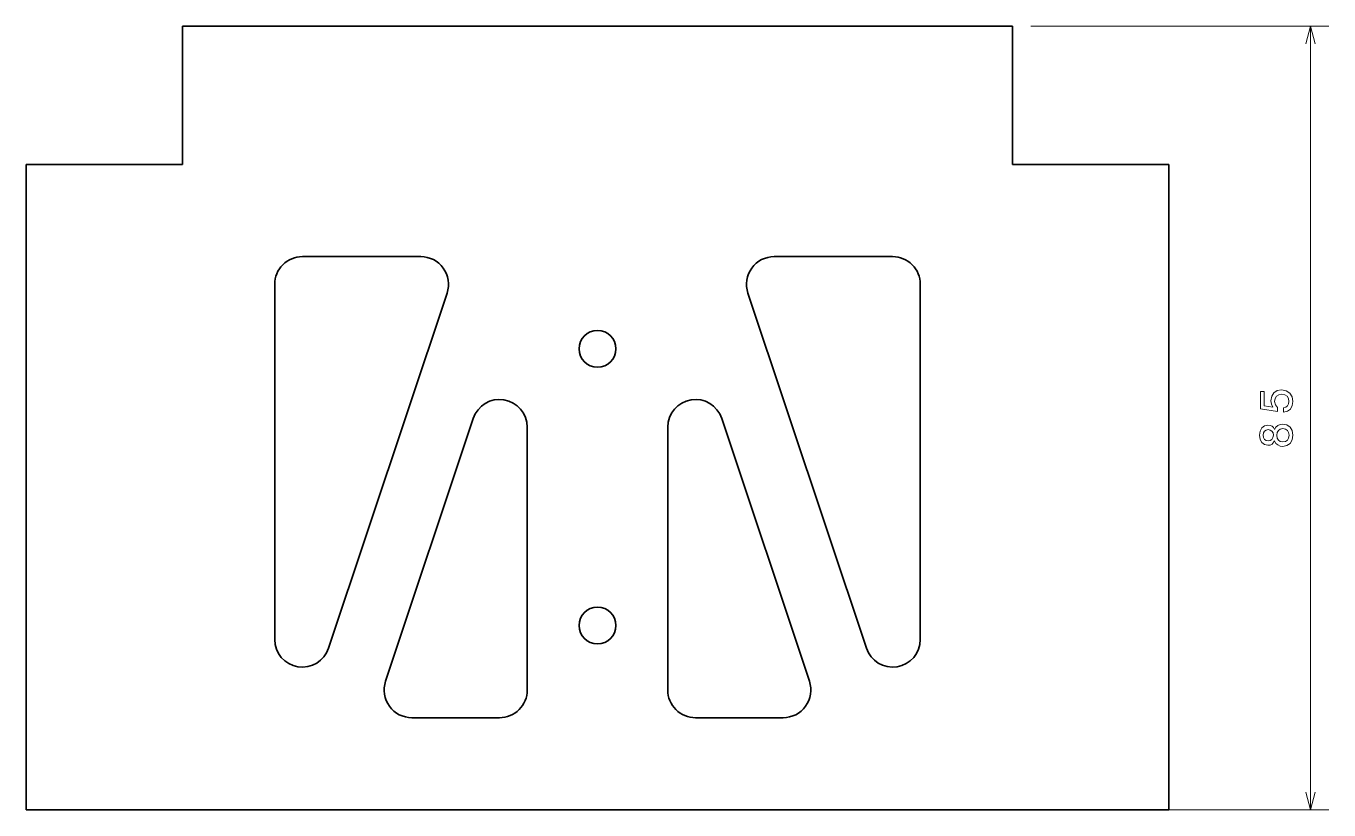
# Model space of a CAD drawing. Extents: x 87 to 228, y 81 to 166.
import ezdxf

# ---------------------------------------------------------------- set-up
doc = ezdxf.new("R2010")
doc.units = 0

msp = doc.modelspace()

# ---------------------------------------------------------------- linework, layer by layer
at = {"color": 7, "lineweight": 35}
for p, q in [((103.994202, 166.183807), (193.994202, 166.183807)), ((87.031082, 81.1838), (87.031082, 151.183807)), ((210.957321, 151.183807), (210.957321, 81.1838)), ((113.994202, 99.670631), (113.994202, 138.183807)), ((132.677979, 137.235123), (119.840256, 98.721947)), ((178.148148, 98.721947), (165.310425, 137.235123)), ((183.994202, 138.183807), (183.994202, 99.670631)), ((126.022415, 95.132484), (135.526794, 123.645653)), ((171.965988, 95.132484), (162.461609, 123.645653)), ((141.372849, 122.696968), (141.372849, 94.1838)), ((156.615555, 94.1838), (156.615555, 122.696968)), ((102.994202, 81.1838), (194.994202, 81.1838))]:
    msp.add_line(p, q, dxfattribs=at)
at = {"color": 7, "lineweight": 35, "ltscale": 0.150461}
for p, q in [((103.994202, 166.183807), (103.994202, 160.165359)), ((193.994202, 160.165359), (193.994202, 166.183807))]:
    msp.add_line(p, q, dxfattribs=at)
at = {"color": 7, "lineweight": 13}
for p, q in [((195.994202, 166.183807), (228.306839, 166.183807)), ((226.306839, 81.1838), (226.306839, 166.183807)), ((196.994202, 81.1838), (228.306839, 81.1838))]:
    msp.add_line(p, q, dxfattribs=at)
at = {"color": 7, "lineweight": 35, "ltscale": 0.199078}
for p, q in [((103.994202, 160.165359), (103.994202, 152.20224)), ((193.994202, 152.20224), (193.994202, 160.165359)), ((95.031082, 151.183807), (102.994202, 151.183807)), ((202.957321, 151.183807), (194.994202, 151.183807)), ((95.031082, 81.1838), (102.994202, 81.1838)), ((202.957321, 81.1838), (194.994202, 81.1838))]:
    msp.add_line(p, q, dxfattribs=at)
at = {"color": 7, "lineweight": 35, "ltscale": 0.2}
for p, q in [((87.031082, 151.183807), (95.031082, 151.183807)), ((202.957321, 151.183807), (210.957321, 151.183807)), ((95.031082, 81.1838), (87.031082, 81.1838)), ((210.957321, 81.1838), (202.957321, 81.1838))]:
    msp.add_line(p, q, dxfattribs=at)
at = {"color": 7, "lineweight": 35, "ltscale": 0.025}
for p, q in [((103.994202, 151.183807), (102.994202, 151.183807)), ((194.994202, 151.183807), (193.994202, 151.183807))]:
    msp.add_line(p, q, dxfattribs=at)
at = {"color": 7, "lineweight": 35, "ltscale": 0.025461}
for p, q in [((103.994202, 152.20224), (103.994202, 151.183807)), ((193.994202, 151.183807), (193.994202, 152.20224))]:
    msp.add_line(p, q, dxfattribs=at)
at = {"color": 7, "lineweight": 35, "ltscale": 0.320943}
for p, q in [((129.831924, 141.183807), (116.994202, 141.183807)), ((168.156479, 141.183807), (180.994202, 141.183807))]:
    msp.add_line(p, q, dxfattribs=at)
at = {"color": 7, "lineweight": 35, "ltscale": 0.23761}
for p, q in [((138.372849, 91.1838), (128.868454, 91.1838)), ((169.119949, 91.1838), (159.615555, 91.1838))]:
    msp.add_line(p, q, dxfattribs=at)
at = {"color": 7, "lineweight": 13}
for points in [[(226.824478, 164.251953), (226.306839, 166.183807), (225.7892, 164.251953)], [(225.7892, 83.115646), (226.306839, 81.1838), (226.824478, 83.115646)]]:
    msp.add_lwpolyline(points, dxfattribs=at)
for points in [[(223.394012, 124.301094), (223.807556, 124.412041), (224.130325, 124.659164), (224.332062, 125.02227), (224.407715, 125.486252), (224.316925, 125.995613), (224.069809, 126.394028), (223.676437, 126.646194), (223.172119, 126.742012), (222.703094, 126.656281), (222.33493, 126.4142), (222.0979, 126.035965), (222.012177, 125.546768), (222.072693, 125.168526), (222.239105, 124.876022), (221.296036, 125.017227), (221.296036, 126.550369), (220.882477, 126.550369), (220.882477, 124.679337), (222.738403, 124.401955), (222.738403, 124.805412), (222.501373, 125.097923), (222.415619, 125.471123), (222.4711, 125.793884), (222.632477, 126.041008), (222.879608, 126.197342), (223.197327, 126.252823), (223.515045, 126.197342), (223.762177, 126.035965), (223.918518, 125.788841), (223.973984, 125.471123), (223.93869, 125.203827), (223.822693, 124.997055), (223.641144, 124.845757), (223.394012, 124.770111)], [(222.42067, 121.19043), (222.56189, 120.93322), (222.758575, 120.756714), (223.005676, 120.64576), (223.303238, 120.610458), (223.752075, 120.691147), (224.100067, 120.923134), (224.32196, 121.301376), (224.407715, 121.815788), (224.32196, 122.325157), (224.100067, 122.7034), (223.752075, 122.935387), (223.303238, 123.021118), (223.005676, 122.980774), (222.758575, 122.874863), (222.56189, 122.693314), (222.42067, 122.441147), (222.299637, 122.642876), (222.133209, 122.784088), (221.931488, 122.86982), (221.684357, 122.900085), (221.326294, 122.819389), (221.038818, 122.607574), (220.852234, 122.264633), (220.781616, 121.815788), (220.852234, 121.3619), (221.038818, 121.018959), (221.326294, 120.802101), (221.684357, 120.726448), (221.931488, 120.751663), (222.133209, 120.837402)], [(221.724701, 121.205559), (221.502808, 121.245903), (221.331329, 121.366943), (221.225433, 121.558586), (221.185089, 121.815788), (221.225433, 122.067947), (221.331329, 122.25959), (221.502808, 122.38063), (221.724701, 122.426018), (221.95166, 122.38063), (222.128174, 122.25959), (222.244156, 122.067947), (222.279465, 121.815788), (222.239105, 121.558586), (222.128174, 121.366943), (221.95166, 121.245903)], [(223.293152, 121.094604), (223.025848, 121.139999), (222.824127, 121.286247), (222.693008, 121.513191), (222.647614, 121.815788), (222.693008, 122.113342), (222.824127, 122.340286), (223.025848, 122.486534), (223.293152, 122.536972), (223.580612, 122.486534), (223.79747, 122.340286), (223.93869, 122.113342), (223.98407, 121.815788), (223.93869, 121.513191), (223.79747, 121.286247), (223.580612, 121.139999)]]:
    msp.add_lwpolyline(points, close=True, dxfattribs=at)
at = {"color": 7, "lineweight": 35}
for centre in [(148.994202, 131.183807), (148.994202, 101.1838)]:
    msp.add_circle(centre, 2, dxfattribs=at)
for centre, start, end in [((116.994202, 138.183807), 90.000003, 180.000005), ((129.831924, 138.183807), 341.565051, 90.000003), ((168.156479, 138.183807), 90.000003, 198.434949), ((180.994202, 138.183807), 360, 90.000003), ((138.372849, 122.696968), 360, 161.565051), ((159.615555, 122.696968), 18.434949, 179.999995), ((116.994202, 99.670631), 180.000005, 341.565051), ((180.994202, 99.670631), 198.434949, 360), ((128.868454, 94.1838), 161.565051, 269.999997), ((169.119949, 94.1838), 269.999997, 18.434949), ((138.372849, 94.1838), 269.999997, 360), ((159.615555, 94.1838), 179.999995, 269.999997)]:
    msp.add_arc(centre, 3, start, end, dxfattribs=at)

doc.saveas('drawing.dxf')
